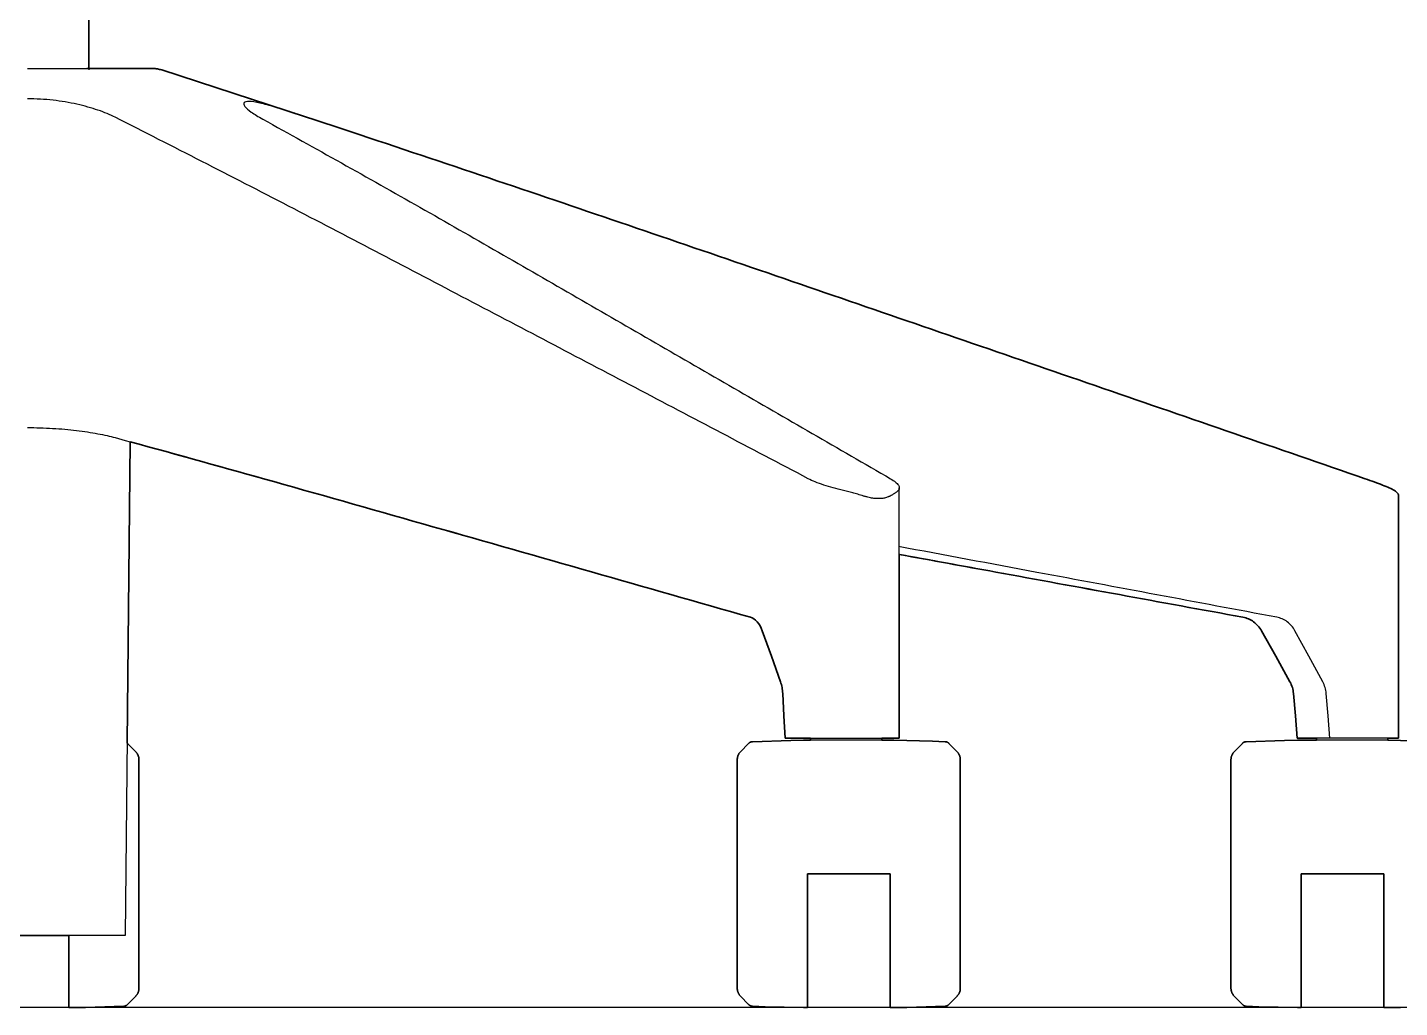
# Model space of a CAD drawing. Header units: millimetres. Extents: x 0 to 2114, y 0 to 2343.
# Drawn here: x 471.1 to 783.8, y 1303.2 to 1526.5 of the extents above; entities that cross this region are included whole.
import ezdxf

# ---------------------------------------------------------------- set-up
doc = ezdxf.new("R2010")
doc.units = ezdxf.units.MM
doc.layers.add('Blocks', color=7, linetype='Continuous')
for name, color, linetype, lineweight, true_color in [('Blocks$Inner', 7, 'Continuous', 25, 0x007f00), ('Blocks$Outline', 7, 'Continuous', 35, 0xff3f3f), ('Groud', 7, 'Continuous', 25, 0x243775)]:
    doc.layers.add(name, color=color, linetype=linetype, lineweight=lineweight, true_color=true_color)

# ---------------------------------------------------------------- blocks, each defined once
blk = doc.blocks.new('Mirra 2 Office Chair Front')
at = {"layer": 'Blocks$Inner'}
for p, q in [((485.11, 304.91), (485.11, 213.66)), ((649.54, 60.9), (649.54, 61.39)), ((665.8, 61.39), (665.8, 60.9)), ((764.83, 60.9), (764.83, 61.39)), ((781.08, 60.9), (781.09, 61.39))]:
    blk.add_line(p, q, dxfattribs=at)
for points in [[(471.12, 213.97), (472.27, 213.97), (473.41, 213.97), (474.55, 213.97), (475.69, 213.97), (476.81, 213.97), (477.93, 213.97), (479.04, 213.97), (480.13, 213.97), (481.21, 213.97), (482.28, 213.97), (483.32, 213.97), (484.35, 213.97), (485.35, 213.97), (486.34, 213.97), (487.29, 213.97), (488.23, 213.97), (489.13, 213.97), (490.01, 213.97), (490.85, 213.97), (491.67, 213.97), (492.45, 213.97), (493.2, 213.97), (493.91, 213.97), (494.58, 213.97), (495.22, 213.97), (495.82, 213.97), (496.38, 213.97), (496.9, 213.97), (497.38, 213.97), (497.82, 213.97), (498.21, 213.97), (498.56, 213.97), (498.87, 213.97), (499.13, 213.97), (499.35, 213.97), (499.52, 213.97), (499.64, 213.97), (499.73, 213.97), (499.76, 213.97), (499.98, 213.97), (500.23, 213.96), (500.49, 213.93), (500.74, 213.9), (500.99, 213.85), (501.24, 213.8), (501.48, 213.74), (501.72, 213.66), (534.47, 203.02)], [(499.76, 213.97), (499.74, 213.97), (499.67, 213.97), (499.56, 213.97), (499.4, 213.97), (499.19, 213.97), (498.94, 213.97), (498.65, 213.97), (498.31, 213.97), (497.93, 213.97), (497.5, 213.97), (497.03, 213.97), (496.53, 213.97), (495.98, 213.97), (495.39, 213.97), (494.76, 213.97), (494.09, 213.97), (493.39, 213.97), (492.65, 213.97), (491.88, 213.97), (491.08, 213.97), (490.24, 213.97), (489.37, 213.97), (488.47, 213.97), (487.55, 213.97), (486.6, 213.97), (485.62, 213.97), (484.62, 213.97)], [(494.56, 128.93), (493.37, 16.41), (471.12, 16.41), (448.87, 16.41), (447.69, 128.93)], [(643.23, 71.59), (643.51, 66.49), (643.78, 61.39), (649.04, 61.39), (669.79, 61.39), (669.79, 118.43)], [(783.57, 116.53), (783.57, 61.39), (775.93, 61.39), (767.91, 61.39), (760.47, 61.39), (760.04, 66.49), (759.61, 71.59)], [(638.56, 85.87), (640.64, 80.04), (642.72, 74.21)], [(758.81, 74.21), (755.57, 80.04), (752.32, 85.87)], [(766.29, 74.21), (763.12, 80.04), (759.94, 85.87)], [(767.91, 61.39), (767.49, 66.49), (767.07, 71.59)], [(480.53, 16.41), (480.53, 0), (481.42, 0), (484.33, 0.02), (493.1, 0.31), (493.13, 0.31), (493.18, 0.32), (493.23, 0.33), (493.28, 0.33), (493.33, 0.35), (493.38, 0.36), (493.43, 0.37), (493.47, 0.39), (493.52, 0.41), (493.57, 0.43), (493.61, 0.45), (493.66, 0.48), (493.7, 0.5), (493.74, 0.53), (493.78, 0.56), (493.82, 0.59), (493.86, 0.62), (493.9, 0.66), (493.94, 0.69), (495.81, 2.62), (495.83, 2.64), (495.9, 2.72), (495.97, 2.79), (496.03, 2.87), (496.09, 2.96), (496.15, 3.04), (496.2, 3.13), (496.25, 3.22), (496.29, 3.31), (496.33, 3.4), (496.37, 3.5), (496.4, 3.59), (496.43, 3.69), (496.46, 3.79), (496.48, 3.89), (496.5, 3.99), (496.52, 4.09), (496.53, 4.19), (496.53, 4.29), (496.53, 4.39), (496.53, 4.41), (496.53, 4.47), (496.53, 4.58), (496.53, 4.72), (496.53, 4.91), (496.53, 5.14), (496.53, 5.41), (496.53, 5.71), (496.53, 6.06), (496.53, 6.45), (496.53, 6.87), (496.53, 7.34), (496.53, 7.84), (496.53, 8.37), (496.53, 8.94), (496.53, 9.55), (496.53, 10.19), (496.53, 10.86), (496.53, 11.56), (496.53, 12.29), (496.53, 13.06), (496.53, 13.85), (496.53, 14.66), (496.53, 15.5), (496.53, 16.37), (496.53, 17.26), (496.53, 18.17), (496.53, 19.1), (496.53, 20.04), (496.53, 21.01), (496.53, 21.99), (496.53, 22.98), (496.53, 23.98), (496.53, 25), (496.53, 26.02), (496.53, 27.05), (496.53, 28.09), (496.53, 29.13), (496.53, 30.17), (496.53, 31.21), (496.53, 32.25), (496.53, 33.29), (496.53, 34.32), (496.53, 35.35), (496.53, 36.37), (496.53, 37.38), (496.53, 38.38), (496.53, 39.37), (496.53, 40.34), (496.53, 41.29), (496.53, 42.23), (496.53, 43.15), (496.53, 44.05), (496.53, 44.93), (496.53, 45.79), (496.53, 46.62), (496.53, 47.42), (496.53, 48.2), (496.53, 48.95), (496.53, 49.67), (496.53, 50.35), (496.53, 51.01), (496.53, 51.63), (496.53, 52.22), (496.53, 52.78), (496.53, 53.3), (496.53, 53.78), (496.53, 54.23), (496.53, 54.63), (496.53, 55), (496.53, 55.33), (496.53, 55.62), (496.53, 55.87), (496.53, 56.08), (496.53, 56.25), (496.53, 56.37), (496.53, 56.46), (496.53, 56.5), (496.53, 56.54), (496.53, 56.64), (496.52, 56.74), (496.51, 56.84), (496.5, 56.94), (496.48, 57.04), (496.45, 57.14), (496.43, 57.24), (496.39, 57.34), (496.36, 57.43), (496.32, 57.53), (496.28, 57.62), (496.23, 57.71), (496.18, 57.8), (496.13, 57.88), (496.07, 57.97), (496.01, 58.05), (495.95, 58.13), (495.88, 58.21), (495.81, 58.28), (493.94, 60.21), (493.91, 60.23), (493.88, 60.26), (493.83, 60.3)], [(789.85, 60.72), (781.08, 60.9), (780.19, 60.9), (761.37, 60.9), (760.49, 60.9), (757.58, 60.88), (748.81, 60.59), (748.78, 60.59), (748.73, 60.58), (748.68, 60.57), (748.63, 60.57), (748.58, 60.55), (748.53, 60.54), (748.48, 60.53), (748.43, 60.51), (748.38, 60.49), (748.34, 60.47), (748.29, 60.45), (748.25, 60.42), (748.2, 60.4), (748.16, 60.37), (748.12, 60.34), (748.08, 60.31), (748.04, 60.28), (748, 60.24), (747.97, 60.21), (746.09, 58.28), (746.07, 58.26), (746, 58.18), (745.94, 58.11), (745.87, 58.03), (745.82, 57.94), (745.76, 57.86), (745.71, 57.77), (745.66, 57.68), (745.61, 57.59), (745.57, 57.5), (745.53, 57.4), (745.5, 57.31), (745.47, 57.21), (745.44, 57.11), (745.42, 57.01), (745.4, 56.91), (745.39, 56.81), (745.38, 56.71), (745.37, 56.61), (745.37, 56.51), (745.37, 56.46), (745.37, 56.37), (745.37, 56.25), (745.37, 56.08), (745.37, 55.87), (745.37, 55.62), (745.37, 55.33), (745.37, 55), (745.37, 54.63), (745.37, 54.23), (745.37, 53.78), (745.37, 53.3), (745.37, 52.78), (745.37, 52.22), (745.37, 51.63), (745.37, 51.01), (745.37, 50.35), (745.37, 49.67), (745.37, 48.95), (745.37, 48.2), (745.37, 47.42), (745.37, 46.62), (745.37, 45.79), (745.37, 44.93), (745.37, 44.05), (745.37, 43.15), (745.37, 42.23), (745.37, 41.29), (745.37, 40.34), (745.37, 39.37), (745.37, 38.38), (745.37, 37.38), (745.37, 36.37), (745.37, 35.35), (745.37, 34.32), (745.37, 33.29), (745.37, 32.25), (745.37, 31.21), (745.37, 30.17), (745.37, 29.13), (745.37, 28.09), (745.37, 27.05), (745.37, 26.02), (745.37, 25), (745.37, 23.98), (745.37, 22.98), (745.37, 21.99), (745.37, 21.01), (745.37, 20.04), (745.37, 19.1), (745.37, 18.17), (745.37, 17.26), (745.37, 16.37), (745.37, 15.5), (745.37, 14.66), (745.37, 13.85), (745.37, 13.06), (745.37, 12.29), (745.37, 11.56), (745.37, 10.86), (745.37, 10.19), (745.37, 9.55), (745.37, 8.94), (745.37, 8.37), (745.37, 7.84), (745.37, 7.34), (745.37, 6.87), (745.37, 6.45), (745.37, 6.06), (745.37, 5.71), (745.37, 5.41), (745.37, 5.14), (745.37, 4.91), (745.37, 4.72), (745.37, 4.58), (745.37, 4.47), (745.37, 4.39), (745.37, 4.36), (745.37, 4.26), (745.38, 4.16), (745.39, 4.06), (745.41, 3.96), (745.43, 3.86), (745.45, 3.76), (745.48, 3.66), (745.51, 3.56), (745.55, 3.47), (745.58, 3.37), (745.63, 3.28), (745.67, 3.19), (745.72, 3.1), (745.78, 3.02), (745.83, 2.93), (745.89, 2.85), (745.96, 2.77), (746.02, 2.69), (746.09, 2.62), (747.97, 0.69), (747.99, 0.67), (748.03, 0.64), (748.07, 0.6), (748.11, 0.57), (748.15, 0.54), (748.19, 0.51), (748.23, 0.49), (748.28, 0.46), (748.32, 0.44), (748.37, 0.42), (748.41, 0.4), (748.46, 0.38), (748.51, 0.36), (748.56, 0.35), (748.61, 0.34), (748.66, 0.33), (748.71, 0.32), (748.76, 0.31), (748.81, 0.31), (751.72, 0.18), (760.49, 0), (761.37, 0), (761.37, 30.45), (780.19, 30.45), (780.19, 0), (781.08, 0), (783.99, 0.02)], [(632.87, 56.51), (632.87, 56.49), (632.87, 56.43), (632.87, 56.32), (632.87, 56.18), (632.87, 55.99), (632.87, 55.76), (632.87, 55.49), (632.87, 55.19), (632.87, 54.84), (632.87, 54.45), (632.87, 54.03), (632.87, 53.56), (632.87, 53.06), (632.87, 52.53), (632.87, 51.96), (632.87, 51.35), (632.87, 50.71), (632.87, 50.04), (632.87, 49.34), (632.87, 48.61), (632.87, 47.84), (632.87, 47.05), (632.87, 46.24), (632.87, 45.4), (632.87, 44.53), (632.87, 43.64), (632.87, 42.73), (632.87, 41.8), (632.87, 40.86), (632.87, 39.89), (632.87, 38.91), (632.87, 37.92), (632.87, 36.92), (632.87, 35.9), (632.87, 34.88), (632.87, 33.85), (632.87, 32.81), (632.87, 31.77), (632.87, 30.73), (632.87, 29.69), (632.87, 28.65), (632.87, 27.61), (632.87, 26.58), (632.87, 25.55), (632.87, 24.53), (632.87, 23.52), (632.87, 22.52), (632.87, 21.53), (632.87, 20.56), (632.87, 19.61), (632.87, 18.67), (632.87, 17.75), (632.87, 16.85), (632.87, 15.97), (632.87, 15.11), (632.87, 14.28), (632.87, 13.48), (632.87, 12.7), (632.87, 11.95), (632.87, 11.23), (632.87, 10.55), (632.87, 9.89), (632.87, 9.26), (632.87, 8.68), (632.87, 8.12), (632.87, 7.6), (632.87, 7.12), (632.87, 6.67), (632.87, 6.27), (632.87, 5.9), (632.87, 5.57), (632.87, 5.28), (632.87, 5.03), (632.87, 4.82), (632.87, 4.65), (632.87, 4.53), (632.87, 4.44), (632.87, 4.39)], [(745.37, 56.51), (745.37, 56.49), (745.37, 56.43), (745.37, 56.32), (745.37, 56.18), (745.37, 55.99), (745.37, 55.76), (745.37, 55.49), (745.37, 55.19), (745.37, 54.84), (745.37, 54.45), (745.37, 54.03), (745.37, 53.56), (745.37, 53.06), (745.37, 52.53), (745.37, 51.96), (745.37, 51.35), (745.37, 50.71), (745.37, 50.04), (745.37, 49.34), (745.37, 48.61), (745.37, 47.84), (745.37, 47.05), (745.37, 46.24), (745.37, 45.4), (745.37, 44.53), (745.37, 43.64), (745.37, 42.73), (745.37, 41.8), (745.37, 40.86), (745.37, 39.89), (745.37, 38.91), (745.37, 37.92), (745.37, 36.92), (745.37, 35.9), (745.37, 34.88), (745.37, 33.85), (745.37, 32.81), (745.37, 31.77), (745.37, 30.73), (745.37, 29.69), (745.37, 28.65), (745.37, 27.61), (745.37, 26.58), (745.37, 25.55), (745.37, 24.53), (745.37, 23.52), (745.37, 22.52), (745.37, 21.53), (745.37, 20.56), (745.37, 19.61), (745.37, 18.67), (745.37, 17.75), (745.37, 16.85), (745.37, 15.97), (745.37, 15.11), (745.37, 14.28), (745.37, 13.48), (745.37, 12.7), (745.37, 11.95), (745.37, 11.23), (745.37, 10.55), (745.37, 9.89), (745.37, 9.26), (745.37, 8.68), (745.37, 8.12), (745.37, 7.6), (745.37, 7.12), (745.37, 6.67), (745.37, 6.27), (745.37, 5.9), (745.37, 5.57), (745.37, 5.28), (745.37, 5.03), (745.37, 4.82), (745.37, 4.65), (745.37, 4.53), (745.37, 4.44), (745.37, 4.39)]]:
    blk.add_lwpolyline(points, dxfattribs=at)
blk.add_lwpolyline([(632.87, 4.36), (632.87, 4.26), (632.88, 4.16), (632.89, 4.06), (632.91, 3.96), (632.93, 3.86), (632.95, 3.76), (632.98, 3.66), (633.01, 3.56), (633.04, 3.47), (633.08, 3.37), (633.12, 3.28), (633.17, 3.19), (633.22, 3.1), (633.27, 3.02), (633.33, 2.93), (633.39, 2.85), (633.45, 2.77), (633.52, 2.69), (633.59, 2.62), (635.46, 0.69), (635.49, 0.67), (635.52, 0.64), (635.56, 0.6), (635.6, 0.57), (635.64, 0.54), (635.69, 0.51), (635.73, 0.49), (635.77, 0.46), (635.82, 0.44), (635.86, 0.42), (635.91, 0.4), (635.96, 0.38), (636.01, 0.36), (636.06, 0.35), (636.11, 0.34), (636.16, 0.33), (636.21, 0.32), (636.26, 0.31), (636.31, 0.31), (639.22, 0.18), (647.99, 0), (648.87, 0), (648.87, 30.45), (667.69, 30.45), (667.69, 0), (668.57, 0), (671.48, 0.02), (680.25, 0.31), (680.28, 0.31), (680.33, 0.32), (680.38, 0.33), (680.43, 0.33), (680.48, 0.35), (680.53, 0.36), (680.58, 0.37), (680.63, 0.39), (680.68, 0.41), (680.72, 0.43), (680.77, 0.45), (680.81, 0.48), (680.86, 0.5), (680.9, 0.53), (680.94, 0.56), (680.98, 0.59), (681.02, 0.62), (681.06, 0.66), (681.09, 0.69), (682.97, 2.62), (682.99, 2.64), (683.06, 2.72), (683.12, 2.79), (683.19, 2.87), (683.25, 2.96), (683.3, 3.04), (683.35, 3.13), (683.4, 3.22), (683.45, 3.31), (683.49, 3.4), (683.53, 3.5), (683.56, 3.59), (683.59, 3.69), (683.62, 3.79), (683.64, 3.89), (683.66, 3.99), (683.67, 4.09), (683.68, 4.19), (683.69, 4.29), (683.69, 4.39), (683.69, 4.41), (683.69, 4.47), (683.69, 4.58), (683.69, 4.72), (683.69, 4.91), (683.69, 5.14), (683.69, 5.41), (683.69, 5.71), (683.69, 6.06), (683.69, 6.45), (683.69, 6.87), (683.69, 7.34), (683.69, 7.84), (683.69, 8.37), (683.69, 8.94), (683.69, 9.55), (683.69, 10.19), (683.69, 10.86), (683.69, 11.56), (683.69, 12.29), (683.69, 13.06), (683.69, 13.85), (683.69, 14.66), (683.69, 15.5), (683.69, 16.37), (683.69, 17.26), (683.69, 18.17), (683.69, 19.1), (683.69, 20.04), (683.69, 21.01), (683.69, 21.99), (683.69, 22.98), (683.69, 23.98), (683.69, 25), (683.69, 26.02), (683.69, 27.05), (683.69, 28.09), (683.69, 29.13), (683.69, 30.17), (683.69, 31.21), (683.69, 32.25), (683.69, 33.29), (683.69, 34.32), (683.69, 35.35), (683.69, 36.37), (683.69, 37.38), (683.69, 38.38), (683.69, 39.37), (683.69, 40.34), (683.69, 41.29), (683.69, 42.23), (683.69, 43.15), (683.69, 44.05), (683.69, 44.93), (683.69, 45.79), (683.69, 46.62), (683.69, 47.42), (683.69, 48.2), (683.69, 48.95), (683.69, 49.67), (683.69, 50.35), (683.69, 51.01), (683.69, 51.63), (683.69, 52.22), (683.69, 52.78), (683.69, 53.3), (683.69, 53.78), (683.69, 54.23), (683.69, 54.63), (683.69, 55), (683.69, 55.33), (683.69, 55.62), (683.69, 55.87), (683.69, 56.08), (683.69, 56.25), (683.69, 56.37), (683.69, 56.46), (683.69, 56.5), (683.69, 56.54), (683.69, 56.64), (683.68, 56.74), (683.67, 56.84), (683.65, 56.94), (683.63, 57.04), (683.61, 57.14), (683.58, 57.24), (683.55, 57.34), (683.52, 57.43), (683.48, 57.53), (683.43, 57.62), (683.39, 57.71), (683.34, 57.8), (683.28, 57.88), (683.23, 57.97), (683.17, 58.05), (683.1, 58.13), (683.04, 58.21), (682.97, 58.28), (681.09, 60.21), (681.07, 60.23), (681.03, 60.26), (681, 60.3), (680.96, 60.33), (680.91, 60.36), (680.87, 60.39), (680.83, 60.41), (680.79, 60.44), (680.74, 60.46), (680.69, 60.48), (680.65, 60.5), (680.6, 60.52), (680.55, 60.54), (680.5, 60.55), (680.45, 60.56), (680.4, 60.57), (680.35, 60.58), (680.3, 60.58), (680.25, 60.59), (677.34, 60.72), (668.57, 60.9), (667.69, 60.9), (648.87, 60.9), (647.99, 60.9), (645.07, 60.88), (636.31, 60.59), (636.27, 60.59), (636.22, 60.58), (636.17, 60.57), (636.12, 60.57), (636.07, 60.55), (636.03, 60.54), (635.98, 60.53), (635.93, 60.51), (635.88, 60.49), (635.84, 60.47), (635.79, 60.45), (635.74, 60.42), (635.7, 60.4), (635.66, 60.37), (635.62, 60.34), (635.58, 60.31), (635.54, 60.28), (635.5, 60.24), (635.46, 60.21), (633.59, 58.28), (633.57, 58.26), (633.5, 58.18), (633.43, 58.11), (633.37, 58.03), (633.31, 57.94), (633.26, 57.86), (633.2, 57.77), (633.16, 57.68), (633.11, 57.59), (633.07, 57.5), (633.03, 57.4), (633, 57.31), (632.97, 57.21), (632.94, 57.11), (632.92, 57.01), (632.9, 56.91), (632.89, 56.81), (632.88, 56.71), (632.87, 56.61), (632.87, 56.51), (632.87, 56.46), (632.87, 56.37), (632.87, 56.25), (632.87, 56.08), (632.87, 55.87), (632.87, 55.62), (632.87, 55.33), (632.87, 55), (632.87, 54.63), (632.87, 54.23), (632.87, 53.78), (632.87, 53.3), (632.87, 52.78), (632.87, 52.22), (632.87, 51.63), (632.87, 51.01), (632.87, 50.35), (632.87, 49.67), (632.87, 48.95), (632.87, 48.2), (632.87, 47.42), (632.87, 46.62), (632.87, 45.79), (632.87, 44.93), (632.87, 44.05), (632.87, 43.15), (632.87, 42.23), (632.87, 41.29), (632.87, 40.34), (632.87, 39.37), (632.87, 38.38), (632.87, 37.38), (632.87, 36.37), (632.87, 35.35), (632.87, 34.32), (632.87, 33.29), (632.87, 32.25), (632.87, 31.21), (632.87, 30.17), (632.87, 29.13), (632.87, 28.09), (632.87, 27.05), (632.87, 26.02), (632.87, 25), (632.87, 23.98), (632.87, 22.98), (632.87, 21.99), (632.87, 21.01), (632.87, 20.04), (632.87, 19.1), (632.87, 18.17), (632.87, 17.26), (632.87, 16.37), (632.87, 15.5), (632.87, 14.66), (632.87, 13.85), (632.87, 13.06), (632.87, 12.29), (632.87, 11.56), (632.87, 10.86), (632.87, 10.19), (632.87, 9.55), (632.87, 8.94), (632.87, 8.37), (632.87, 7.84), (632.87, 7.34), (632.87, 6.87), (632.87, 6.45), (632.87, 6.06), (632.87, 5.71), (632.87, 5.41), (632.87, 5.14), (632.87, 4.91), (632.87, 4.72), (632.87, 4.58), (632.87, 4.47), (632.87, 4.39)], close=True, dxfattribs=at)
for points, knots in [([(491.14, 202.87), (489.99, 203.46), (488, 204.27), (484.92, 205.24), (482.42, 205.87), (479.76, 206.39), (476.03, 206.93), (473.09, 207.08), (471.12, 207.09)], [5, 5, 5, 5, 5.25, 5.375, 5.5, 5.625, 5.75, 6, 6, 6, 6]), ([(532.07, 203.8), (531.27, 204.05), (529.73, 204.54), (527.61, 205.19), (525.7, 205.73), (523.49, 206.28), (521.44, 206.6), (520.47, 206.37), (520.37, 205.88), (520.71, 205.21), (521.94, 204.09), (523.7, 203.03), (524.75, 202.44)], [-0.875, -0.875, -0.875, -0.875, -0.8125, -0.75, -0.6875, -0.625, -0.5, -0.375, -0.3125, -0.25, -0.125, 0, 0, 0, 0]), ([(669.54, 117.86), (669.45, 117.76), (669.3, 117.61), (669.03, 117.4), (668.8, 117.23), (668.55, 117.06), (668.27, 116.87), (668.01, 116.72), (667.79, 116.61), (667.62, 116.53), (667.44, 116.46), (667.19, 116.36), (666.87, 116.24), (666.45, 116.11), (666.01, 116.03), (665.54, 115.98), (665.05, 115.97), (664.54, 115.98), (664.01, 116.03), (663.47, 116.11), (662.92, 116.24), (662.45, 116.36), (662.07, 116.46), (661.79, 116.53), (661.5, 116.61), (661.12, 116.72), (660.64, 116.87), (660.05, 117.06), (659.46, 117.24), (658.87, 117.4), (658.07, 117.61), (657.47, 117.76), (657.07, 117.86)], [2, 2, 2, 2, 2.071429, 2.107143, 2.142857, 2.178571, 2.214286, 2.25, 2.267857, 2.285714, 2.303571, 2.321429, 2.357143, 2.392857, 2.428571, 2.464286, 2.5, 2.535714, 2.571429, 2.607143, 2.642857, 2.678571, 2.696429, 2.714286, 2.732143, 2.75, 2.785714, 2.821429, 2.857143, 2.892857, 2.928571, 3, 3, 3, 3]), ([(782.61, 117.86), (782.77, 117.76), (782.98, 117.61), (783.2, 117.4), (783.34, 117.24), (783.44, 117.06), (783.52, 116.87), (783.55, 116.72), (783.57, 116.61), (783.57, 116.56), (783.57, 116.53)], [165.868196, 165.868196, 165.868196, 165.868196, 165.939726, 165.9754909, 166.0112559, 166.0470209, 166.0827859, 166.1185509, 166.1364334, 166.1539103, 166.1539103, 166.1539103, 166.1539103]), ([(755.8, 88.95), (737.58, 92.36), (708.83, 97.74), (680.09, 103.11), (669.57, 105.07)], [242.9627464, 242.9627464, 242.9627464, 242.9627464, 243.2127464, 243.3571477, 243.3571477, 243.3571477, 243.3571477]), ([(748.08, 88.95), (729.32, 92.38), (703.14, 97.17), (676.97, 101.94), (669.57, 103.29)], [250.400792, 250.400792, 250.400792, 250.400792, 250.650792, 250.7494299, 250.7494299, 250.7494299, 250.7494299])]:
    blk.add_open_spline(points, degree=3, knots=knots, dxfattribs=at)
for points in [[(649.04, 120.52), (635.89, 127.44), (609.6, 141.28), (570.15, 161.99), (530.64, 182.73), (504.31, 196.2), (491.14, 202.87)], [(524.75, 202.44), (536.69, 195.83), (560.57, 182.47), (596.34, 161.83), (632.08, 141.19), (655.9, 127.4), (667.81, 120.49)], [(534.47, 203.02), (557.04, 195.53), (596.86, 182.16), (656.62, 161.62), (716.27, 141.1), (756.05, 127.38), (775.93, 120.52)], [(471.12, 132.17), (473.06, 132.16), (476.92, 132.05), (482.4, 131.55), (487.28, 130.79), (489.97, 130.2), (491.14, 129.88)], [(491.14, 129.88), (503.16, 126.57), (527.23, 119.9), (563.52, 109.58), (599.67, 99.28), (623.79, 92.4), (635.85, 88.95)], [(657.07, 117.86), (656.27, 118.03), (654.71, 118.4), (652.53, 119.05), (650.6, 119.77), (649.52, 120.26), (649.04, 120.52)], [(667.81, 120.49), (668.24, 120.24), (668.97, 119.75), (669.65, 119.04), (669.87, 118.4), (669.7, 118.03), (669.54, 117.86)], [(775.93, 120.52), (776.66, 120.26), (778.07, 119.77), (779.94, 119.05), (781.5, 118.4), (782.29, 118.03), (782.61, 117.86)], [(635.85, 88.95), (636.42, 88.79), (637.49, 88.07), (638.27, 86.69), (638.56, 85.87)], [(752.32, 85.87), (751.86, 86.69), (750.64, 88.07), (748.97, 88.79), (748.08, 88.95)], [(759.94, 85.87), (759.5, 86.69), (758.3, 88.07), (756.67, 88.79), (755.8, 88.95)], [(642.72, 74.21), (642.87, 73.8), (643.09, 72.96), (643.21, 72.05), (643.23, 71.59)], [(759.61, 71.59), (759.57, 72.05), (759.4, 72.96), (759.04, 73.8), (758.81, 74.21)], [(767.07, 71.59), (767.03, 72.05), (766.86, 72.96), (766.51, 73.8), (766.29, 74.21)]]:
    blk.add_open_spline(points, degree=3, dxfattribs=at)
at = {"layer": 'Blocks$Outline'}
for points in [[(485.11, 304.91), (485.11, 213.97)], [(485.11, 213.97), (485.35, 213.97)], [(485.35, 213.97), (486.34, 213.97)], [(486.34, 213.97), (487.29, 213.97)], [(487.29, 213.97), (488.23, 213.97)], [(488.23, 213.97), (489.13, 213.97)], [(489.13, 213.97), (490.01, 213.97)], [(490.01, 213.97), (490.85, 213.97)], [(490.85, 213.97), (491.67, 213.97)], [(491.67, 213.97), (492.45, 213.97)], [(492.45, 213.97), (493.2, 213.97)], [(493.2, 213.97), (493.91, 213.97)], [(493.91, 213.97), (494.58, 213.97)], [(494.58, 213.97), (495.22, 213.97)], [(495.22, 213.97), (495.82, 213.97)], [(495.82, 213.97), (496.38, 213.97)], [(496.38, 213.97), (496.9, 213.97)], [(496.9, 213.97), (497.38, 213.97)], [(497.38, 213.97), (497.82, 213.97)], [(497.82, 213.97), (498.21, 213.97)], [(498.21, 213.97), (498.56, 213.97)], [(498.56, 213.97), (498.87, 213.97)], [(498.87, 213.97), (499.13, 213.97)], [(499.13, 213.97), (499.35, 213.97)], [(499.35, 213.97), (499.52, 213.97)], [(499.52, 213.97), (499.64, 213.97)], [(499.64, 213.97), (499.73, 213.97)], [(499.73, 213.97), (499.76, 213.97)], [(499.76, 213.97), (499.98, 213.97)], [(499.98, 213.97), (500.23, 213.96)], [(500.23, 213.96), (500.49, 213.93)], [(500.49, 213.93), (500.74, 213.9)], [(500.74, 213.9), (500.99, 213.85)], [(500.99, 213.85), (501.24, 213.8)], [(501.24, 213.8), (501.48, 213.74)], [(501.48, 213.74), (501.72, 213.66)], [(501.72, 213.66), (534.47, 203.02)], [(494.56, 128.93), (493.84, 60.3)], [(783.57, 116.53), (783.57, 61.39)], [(669.79, 103.25), (669.79, 61.39)], [(640.64, 80.04), (638.56, 85.87)], [(755.57, 80.04), (752.32, 85.87)], [(642.72, 74.21), (640.64, 80.04)], [(758.81, 74.21), (755.57, 80.04)], [(643.51, 66.49), (643.23, 71.59)], [(760.04, 66.49), (759.61, 71.59)], [(643.78, 61.39), (643.51, 66.49)], [(760.47, 61.39), (760.04, 66.49)], [(493.84, 60.3), (493.88, 60.26)], [(493.88, 60.26), (493.91, 60.23)], [(493.91, 60.23), (493.94, 60.21)], [(493.94, 60.21), (495.81, 58.28)], [(633.59, 58.28), (635.46, 60.21)], [(635.46, 60.21), (635.5, 60.24)], [(635.5, 60.24), (635.54, 60.28)], [(635.54, 60.28), (635.58, 60.31)], [(635.58, 60.31), (635.62, 60.34)], [(635.62, 60.34), (635.66, 60.37)], [(635.66, 60.37), (635.7, 60.4)], [(635.7, 60.4), (635.74, 60.42)], [(635.74, 60.42), (635.79, 60.45)], [(635.79, 60.45), (635.84, 60.47)], [(635.84, 60.47), (635.88, 60.49)], [(635.88, 60.49), (635.93, 60.51)], [(635.93, 60.51), (635.98, 60.53)], [(635.98, 60.53), (636.03, 60.54)], [(636.03, 60.54), (636.07, 60.55)], [(636.07, 60.55), (636.12, 60.57)], [(636.12, 60.57), (636.17, 60.57)], [(636.17, 60.57), (636.22, 60.58)], [(636.22, 60.58), (636.27, 60.59)], [(636.27, 60.59), (636.31, 60.59)], [(636.31, 60.59), (645.07, 60.88)], [(649.04, 61.39), (643.78, 61.39)], [(645.07, 60.88), (647.99, 60.9)], [(647.99, 60.9), (648.87, 60.9)], [(648.87, 60.9), (649.54, 60.9)], [(649.54, 61.39), (649.04, 61.39)], [(649.54, 60.9), (649.54, 61.39)], [(669.79, 61.39), (665.8, 61.39)], [(665.8, 61.39), (665.8, 60.9)], [(665.8, 60.9), (667.69, 60.9)], [(667.69, 60.9), (668.57, 60.9)], [(668.57, 60.9), (677.34, 60.72)], [(677.34, 60.72), (680.25, 60.59)], [(680.25, 60.59), (680.3, 60.58)], [(680.3, 60.58), (680.35, 60.58)], [(680.35, 60.58), (680.4, 60.57)], [(680.4, 60.57), (680.45, 60.56)], [(680.45, 60.56), (680.5, 60.55)], [(680.5, 60.55), (680.55, 60.54)], [(680.55, 60.54), (680.6, 60.52)], [(680.6, 60.52), (680.65, 60.5)], [(680.65, 60.5), (680.69, 60.48)], [(680.69, 60.48), (680.74, 60.46)], [(680.74, 60.46), (680.79, 60.44)], [(680.79, 60.44), (680.83, 60.41)], [(680.83, 60.41), (680.87, 60.39)], [(680.87, 60.39), (680.91, 60.36)], [(680.91, 60.36), (680.96, 60.33)], [(680.96, 60.33), (681, 60.3)], [(681, 60.3), (681.03, 60.26)], [(681.03, 60.26), (681.07, 60.23)], [(681.07, 60.23), (681.09, 60.21)], [(681.09, 60.21), (682.97, 58.28)], [(746.09, 58.28), (747.97, 60.21)], [(747.97, 60.21), (748, 60.24)], [(748, 60.24), (748.04, 60.28)], [(748.04, 60.28), (748.08, 60.31)], [(748.08, 60.31), (748.12, 60.34)], [(748.12, 60.34), (748.16, 60.37)], [(748.16, 60.37), (748.2, 60.4)], [(748.2, 60.4), (748.25, 60.42)], [(748.25, 60.42), (748.29, 60.45)], [(748.29, 60.45), (748.34, 60.47)], [(748.34, 60.47), (748.38, 60.49)], [(748.38, 60.49), (748.43, 60.51)], [(748.43, 60.51), (748.48, 60.53)], [(748.48, 60.53), (748.53, 60.54)], [(748.53, 60.54), (748.58, 60.55)], [(748.58, 60.55), (748.63, 60.57)], [(748.63, 60.57), (748.68, 60.57)], [(748.68, 60.57), (748.73, 60.58)], [(748.73, 60.58), (748.78, 60.59)], [(748.78, 60.59), (748.81, 60.59)], [(748.81, 60.59), (757.58, 60.88)], [(757.58, 60.88), (760.49, 60.9)], [(764.83, 61.39), (760.47, 61.39)], [(760.49, 60.9), (761.37, 60.9)], [(761.37, 60.9), (764.83, 60.9)], [(764.83, 60.9), (764.83, 61.39)], [(783.57, 61.39), (781.09, 61.39)], [(781.09, 61.39), (781.09, 60.9)], [(781.09, 60.9), (789.85, 60.72)], [(495.81, 58.28), (495.88, 58.21)], [(495.88, 58.21), (495.95, 58.13)], [(495.95, 58.13), (496.01, 58.05)], [(496.01, 58.05), (496.07, 57.97)], [(496.07, 57.97), (496.13, 57.88)], [(496.13, 57.88), (496.18, 57.8)], [(496.18, 57.8), (496.23, 57.71)], [(496.23, 57.71), (496.28, 57.62)], [(496.28, 57.62), (496.32, 57.53)], [(496.32, 57.53), (496.36, 57.43)], [(496.36, 57.43), (496.39, 57.34)], [(496.39, 57.34), (496.43, 57.24)], [(496.43, 57.24), (496.45, 57.14)], [(496.45, 57.14), (496.48, 57.04)], [(496.48, 57.04), (496.5, 56.94)], [(496.5, 56.94), (496.51, 56.84)], [(496.51, 56.84), (496.52, 56.74)], [(496.52, 56.74), (496.53, 56.64)], [(496.53, 56.64), (496.53, 56.54)], [(496.53, 56.54), (496.53, 56.5)], [(496.53, 56.5), (496.53, 56.46)], [(496.53, 56.46), (496.53, 56.37)], [(496.53, 56.37), (496.53, 56.25)], [(632.87, 56.61), (632.88, 56.71)], [(632.87, 56.51), (632.87, 56.61)], [(632.87, 56.49), (632.87, 56.51)], [(632.87, 56.43), (632.87, 56.49)], [(632.87, 56.32), (632.87, 56.43)], [(632.87, 56.18), (632.87, 56.32)], [(632.88, 56.71), (632.89, 56.81)], [(632.89, 56.81), (632.9, 56.91)], [(632.9, 56.91), (632.92, 57.01)], [(632.92, 57.01), (632.94, 57.11)], [(632.94, 57.11), (632.97, 57.21)], [(632.97, 57.21), (633, 57.31)], [(633, 57.31), (633.03, 57.4)], [(633.03, 57.4), (633.07, 57.5)], [(633.07, 57.5), (633.11, 57.59)], [(633.11, 57.59), (633.16, 57.68)], [(633.16, 57.68), (633.2, 57.77)], [(633.2, 57.77), (633.26, 57.86)], [(633.26, 57.86), (633.31, 57.94)], [(633.31, 57.94), (633.37, 58.03)], [(633.37, 58.03), (633.43, 58.11)], [(633.43, 58.11), (633.5, 58.18)], [(633.5, 58.18), (633.57, 58.26)], [(633.57, 58.26), (633.59, 58.28)], [(682.97, 58.28), (683.04, 58.21)], [(683.04, 58.21), (683.1, 58.13)], [(683.1, 58.13), (683.17, 58.05)], [(683.17, 58.05), (683.23, 57.97)], [(683.23, 57.97), (683.28, 57.88)], [(683.28, 57.88), (683.34, 57.8)], [(683.34, 57.8), (683.39, 57.71)], [(683.39, 57.71), (683.43, 57.62)], [(683.43, 57.62), (683.48, 57.53)], [(683.48, 57.53), (683.52, 57.43)], [(683.52, 57.43), (683.55, 57.34)], [(683.55, 57.34), (683.58, 57.24)], [(683.58, 57.24), (683.61, 57.14)], [(683.61, 57.14), (683.63, 57.04)], [(683.63, 57.04), (683.65, 56.94)], [(683.65, 56.94), (683.67, 56.84)], [(683.67, 56.84), (683.68, 56.74)], [(683.68, 56.74), (683.69, 56.64)], [(683.69, 56.64), (683.69, 56.54)], [(683.69, 56.54), (683.69, 56.5)], [(683.69, 56.5), (683.69, 56.46)], [(683.69, 56.46), (683.69, 56.37)], [(683.69, 56.37), (683.69, 56.25)], [(745.37, 56.61), (745.38, 56.71)], [(745.37, 56.51), (745.37, 56.61)], [(745.37, 56.49), (745.37, 56.51)], [(745.37, 56.43), (745.37, 56.49)], [(745.37, 56.32), (745.37, 56.43)], [(745.37, 56.18), (745.37, 56.32)], [(745.38, 56.71), (745.39, 56.81)], [(745.39, 56.81), (745.4, 56.91)], [(745.4, 56.91), (745.42, 57.01)], [(745.42, 57.01), (745.44, 57.11)], [(745.44, 57.11), (745.47, 57.21)], [(745.47, 57.21), (745.5, 57.31)], [(745.5, 57.31), (745.53, 57.4)], [(745.53, 57.4), (745.57, 57.5)], [(745.57, 57.5), (745.61, 57.59)], [(745.61, 57.59), (745.66, 57.68)], [(745.66, 57.68), (745.71, 57.77)], [(745.71, 57.77), (745.76, 57.86)], [(745.76, 57.86), (745.82, 57.94)], [(745.82, 57.94), (745.87, 58.03)], [(745.87, 58.03), (745.94, 58.11)], [(745.94, 58.11), (746, 58.18)], [(746, 58.18), (746.07, 58.26)], [(746.07, 58.26), (746.09, 58.28)], [(496.53, 56.25), (496.53, 56.08)], [(496.53, 56.08), (496.53, 55.87)], [(496.53, 55.87), (496.53, 55.62)], [(496.53, 55.62), (496.53, 55.33)], [(496.53, 55.33), (496.53, 55)], [(496.53, 55), (496.53, 54.63)], [(496.53, 54.63), (496.53, 54.23)], [(496.53, 54.23), (496.53, 53.78)], [(496.53, 53.78), (496.53, 53.3)], [(496.53, 53.3), (496.53, 52.78)], [(632.87, 55.99), (632.87, 56.18)], [(632.87, 55.76), (632.87, 55.99)], [(632.87, 55.49), (632.87, 55.76)], [(632.87, 55.19), (632.87, 55.49)], [(632.87, 54.84), (632.87, 55.19)], [(632.87, 54.45), (632.87, 54.84)], [(632.87, 54.03), (632.87, 54.45)], [(632.87, 53.56), (632.87, 54.03)], [(632.87, 53.06), (632.87, 53.56)], [(683.69, 56.25), (683.69, 56.08)], [(683.69, 56.08), (683.69, 55.87)], [(683.69, 55.87), (683.69, 55.62)], [(683.69, 55.62), (683.69, 55.33)], [(683.69, 55.33), (683.69, 55)], [(683.69, 55), (683.69, 54.63)], [(683.69, 54.63), (683.69, 54.23)], [(683.69, 54.23), (683.69, 53.78)], [(683.69, 53.78), (683.69, 53.3)], [(683.69, 53.3), (683.69, 52.78)], [(745.37, 55.99), (745.37, 56.18)], [(745.37, 55.76), (745.37, 55.99)], [(745.37, 55.49), (745.37, 55.76)], [(745.37, 55.19), (745.37, 55.49)], [(745.37, 54.84), (745.37, 55.19)], [(745.37, 54.45), (745.37, 54.84)], [(745.37, 54.03), (745.37, 54.45)], [(745.37, 53.56), (745.37, 54.03)], [(745.37, 53.06), (745.37, 53.56)], [(496.53, 52.78), (496.53, 52.22)], [(496.53, 52.22), (496.53, 51.63)], [(496.53, 51.63), (496.53, 51.01)], [(496.53, 51.01), (496.53, 50.35)], [(496.53, 50.35), (496.53, 49.67)], [(632.87, 52.53), (632.87, 53.06)], [(632.87, 51.96), (632.87, 52.53)], [(632.87, 51.35), (632.87, 51.96)], [(632.87, 50.71), (632.87, 51.35)], [(632.87, 50.04), (632.87, 50.71)], [(632.87, 49.34), (632.87, 50.04)], [(683.69, 52.78), (683.69, 52.22)], [(683.69, 52.22), (683.69, 51.63)], [(683.69, 51.63), (683.69, 51.01)], [(683.69, 51.01), (683.69, 50.35)], [(683.69, 50.35), (683.69, 49.67)], [(745.37, 52.53), (745.37, 53.06)], [(745.37, 51.96), (745.37, 52.53)], [(745.37, 51.35), (745.37, 51.96)], [(745.37, 50.71), (745.37, 51.35)], [(745.37, 50.04), (745.37, 50.71)], [(745.37, 49.34), (745.37, 50.04)], [(496.53, 49.67), (496.53, 48.95)], [(496.53, 48.95), (496.53, 48.2)], [(496.53, 48.2), (496.53, 47.42)], [(496.53, 47.42), (496.53, 46.62)], [(632.87, 48.61), (632.87, 49.34)], [(632.87, 47.84), (632.87, 48.61)], [(632.87, 47.05), (632.87, 47.84)], [(632.87, 46.24), (632.87, 47.05)], [(683.69, 49.67), (683.69, 48.95)], [(683.69, 48.95), (683.69, 48.2)], [(683.69, 48.2), (683.69, 47.42)], [(683.69, 47.42), (683.69, 46.62)], [(745.37, 48.61), (745.37, 49.34)], [(745.37, 47.84), (745.37, 48.61)], [(745.37, 47.05), (745.37, 47.84)], [(745.37, 46.24), (745.37, 47.05)], [(496.53, 46.62), (496.53, 45.79)], [(496.53, 45.79), (496.53, 44.93)], [(496.53, 44.93), (496.53, 44.05)], [(496.53, 44.05), (496.53, 43.15)], [(632.87, 45.4), (632.87, 46.24)], [(632.87, 44.53), (632.87, 45.4)], [(632.87, 43.64), (632.87, 44.53)], [(683.69, 46.62), (683.69, 45.79)], [(683.69, 45.79), (683.69, 44.93)], [(683.69, 44.93), (683.69, 44.05)], [(683.69, 44.05), (683.69, 43.15)], [(745.37, 45.4), (745.37, 46.24)], [(745.37, 44.53), (745.37, 45.4)], [(745.37, 43.64), (745.37, 44.53)], [(496.53, 43.15), (496.53, 42.23)], [(496.53, 42.23), (496.53, 41.29)], [(496.53, 41.29), (496.53, 40.34)], [(632.87, 42.73), (632.87, 43.64)], [(632.87, 41.8), (632.87, 42.73)], [(632.87, 40.86), (632.87, 41.8)], [(632.87, 39.89), (632.87, 40.86)], [(683.69, 43.15), (683.69, 42.23)], [(683.69, 42.23), (683.69, 41.29)], [(683.69, 41.29), (683.69, 40.34)], [(745.37, 42.73), (745.37, 43.64)], [(745.37, 41.8), (745.37, 42.73)], [(745.37, 40.86), (745.37, 41.8)], [(745.37, 39.89), (745.37, 40.86)], [(496.53, 40.34), (496.53, 39.37)], [(496.53, 39.37), (496.53, 38.38)], [(496.53, 38.38), (496.53, 37.38)], [(632.87, 38.91), (632.87, 39.89)], [(632.87, 37.92), (632.87, 38.91)], [(632.87, 36.92), (632.87, 37.92)], [(683.69, 40.34), (683.69, 39.37)], [(683.69, 39.37), (683.69, 38.38)], [(683.69, 38.38), (683.69, 37.38)], [(745.37, 38.91), (745.37, 39.89)], [(745.37, 37.92), (745.37, 38.91)], [(745.37, 36.92), (745.37, 37.92)], [(496.53, 37.38), (496.53, 36.37)], [(496.53, 36.37), (496.53, 35.35)], [(496.53, 35.35), (496.53, 34.32)], [(632.87, 35.9), (632.87, 36.92)], [(632.87, 34.88), (632.87, 35.9)], [(632.87, 33.85), (632.87, 34.88)], [(683.69, 37.38), (683.69, 36.37)], [(683.69, 36.37), (683.69, 35.35)], [(683.69, 35.35), (683.69, 34.32)], [(745.37, 35.9), (745.37, 36.92)], [(745.37, 34.88), (745.37, 35.9)], [(745.37, 33.85), (745.37, 34.88)], [(496.53, 34.32), (496.53, 33.29)], [(496.53, 33.29), (496.53, 32.25)], [(496.53, 32.25), (496.53, 31.21)], [(632.87, 32.81), (632.87, 33.85)], [(632.87, 31.77), (632.87, 32.81)], [(632.87, 30.73), (632.87, 31.77)], [(683.69, 34.32), (683.69, 33.29)], [(683.69, 33.29), (683.69, 32.25)], [(683.69, 32.25), (683.69, 31.21)], [(745.37, 32.81), (745.37, 33.85)], [(745.37, 31.77), (745.37, 32.81)], [(745.37, 30.73), (745.37, 31.77)], [(496.53, 31.21), (496.53, 30.17)], [(496.53, 30.17), (496.53, 29.13)], [(496.53, 29.13), (496.53, 28.09)], [(632.87, 29.69), (632.87, 30.73)], [(632.87, 28.65), (632.87, 29.69)], [(632.87, 27.61), (632.87, 28.65)], [(667.69, 30.45), (648.87, 30.45)], [(648.87, 30.45), (648.87, 0)], [(667.69, 0), (667.69, 30.45)], [(683.69, 31.21), (683.69, 30.17)], [(683.69, 30.17), (683.69, 29.13)], [(683.69, 29.13), (683.69, 28.09)], [(745.37, 29.69), (745.37, 30.73)], [(745.37, 28.65), (745.37, 29.69)], [(745.37, 27.61), (745.37, 28.65)], [(780.19, 30.45), (761.37, 30.45)], [(761.37, 30.45), (761.37, 0)], [(780.19, 0), (780.19, 30.45)], [(496.53, 28.09), (496.53, 27.05)], [(496.53, 27.05), (496.53, 26.02)], [(496.53, 26.02), (496.53, 25)], [(632.87, 26.58), (632.87, 27.61)], [(632.87, 25.55), (632.87, 26.58)], [(632.87, 24.53), (632.87, 25.55)], [(683.69, 28.09), (683.69, 27.05)], [(683.69, 27.05), (683.69, 26.02)], [(683.69, 26.02), (683.69, 25)], [(745.37, 26.58), (745.37, 27.61)], [(745.37, 25.55), (745.37, 26.58)], [(745.37, 24.53), (745.37, 25.55)], [(496.53, 25), (496.53, 23.98)], [(496.53, 23.98), (496.53, 22.98)], [(496.53, 22.98), (496.53, 21.99)], [(496.53, 21.99), (496.53, 21.01)], [(632.87, 23.52), (632.87, 24.53)], [(632.87, 22.52), (632.87, 23.52)], [(632.87, 21.53), (632.87, 22.52)], [(683.69, 25), (683.69, 23.98)], [(683.69, 23.98), (683.69, 22.98)], [(683.69, 22.98), (683.69, 21.99)], [(683.69, 21.99), (683.69, 21.01)], [(745.37, 23.52), (745.37, 24.53)], [(745.37, 22.52), (745.37, 23.52)], [(745.37, 21.53), (745.37, 22.52)], [(496.53, 21.01), (496.53, 20.04)], [(496.53, 20.04), (496.53, 19.1)], [(496.53, 19.1), (496.53, 18.17)], [(632.87, 20.56), (632.87, 21.53)], [(632.87, 19.61), (632.87, 20.56)], [(632.87, 18.67), (632.87, 19.61)], [(683.69, 21.01), (683.69, 20.04)], [(683.69, 20.04), (683.69, 19.1)], [(683.69, 19.1), (683.69, 18.17)], [(745.37, 20.56), (745.37, 21.53)], [(745.37, 19.61), (745.37, 20.56)], [(745.37, 18.67), (745.37, 19.61)], [(471.12, 16.41), (461.71, 16.41)], [(480.53, 16.41), (471.12, 16.41)], [(480.53, 0), (480.53, 16.41)], [(496.53, 18.17), (496.53, 17.26)], [(496.53, 17.26), (496.53, 16.37)], [(496.53, 16.37), (496.53, 15.5)], [(632.87, 17.75), (632.87, 18.67)], [(632.87, 16.85), (632.87, 17.75)], [(632.87, 15.97), (632.87, 16.85)], [(632.87, 15.11), (632.87, 15.97)], [(683.69, 18.17), (683.69, 17.26)], [(683.69, 17.26), (683.69, 16.37)], [(683.69, 16.37), (683.69, 15.5)], [(745.37, 17.75), (745.37, 18.67)], [(745.37, 16.85), (745.37, 17.75)], [(745.37, 15.97), (745.37, 16.85)], [(745.37, 15.11), (745.37, 15.97)], [(496.53, 15.5), (496.53, 14.66)], [(496.53, 14.66), (496.53, 13.85)], [(496.53, 13.85), (496.53, 13.06)], [(496.53, 13.06), (496.53, 12.29)], [(632.87, 14.28), (632.87, 15.11)], [(632.87, 13.48), (632.87, 14.28)], [(632.87, 12.7), (632.87, 13.48)], [(632.87, 11.95), (632.87, 12.7)], [(683.69, 15.5), (683.69, 14.66)], [(683.69, 14.66), (683.69, 13.85)], [(683.69, 13.85), (683.69, 13.06)], [(683.69, 13.06), (683.69, 12.29)], [(745.37, 14.28), (745.37, 15.11)], [(745.37, 13.48), (745.37, 14.28)], [(745.37, 12.7), (745.37, 13.48)], [(745.37, 11.95), (745.37, 12.7)], [(496.53, 12.29), (496.53, 11.56)], [(496.53, 11.56), (496.53, 10.86)], [(496.53, 10.86), (496.53, 10.19)], [(496.53, 10.19), (496.53, 9.55)], [(496.53, 9.55), (496.53, 8.94)], [(632.87, 11.23), (632.87, 11.95)], [(632.87, 10.55), (632.87, 11.23)], [(632.87, 9.89), (632.87, 10.55)], [(632.87, 9.26), (632.87, 9.89)], [(683.69, 12.29), (683.69, 11.56)], [(683.69, 11.56), (683.69, 10.86)], [(683.69, 10.86), (683.69, 10.19)], [(683.69, 10.19), (683.69, 9.55)], [(683.69, 9.55), (683.69, 8.94)], [(745.37, 11.23), (745.37, 11.95)], [(745.37, 10.55), (745.37, 11.23)], [(745.37, 9.89), (745.37, 10.55)], [(745.37, 9.26), (745.37, 9.89)], [(496.53, 8.94), (496.53, 8.37)], [(496.53, 8.37), (496.53, 7.84)], [(496.53, 7.84), (496.53, 7.34)], [(496.53, 7.34), (496.53, 6.87)], [(496.53, 6.87), (496.53, 6.45)], [(496.53, 6.45), (496.53, 6.06)], [(632.87, 8.68), (632.87, 9.26)], [(632.87, 8.12), (632.87, 8.68)], [(632.87, 7.6), (632.87, 8.12)], [(632.87, 7.12), (632.87, 7.6)], [(632.87, 6.67), (632.87, 7.12)], [(632.87, 6.27), (632.87, 6.67)], [(632.87, 5.9), (632.87, 6.27)], [(683.69, 8.94), (683.69, 8.37)], [(683.69, 8.37), (683.69, 7.84)], [(683.69, 7.84), (683.69, 7.34)], [(683.69, 7.34), (683.69, 6.87)], [(683.69, 6.87), (683.69, 6.45)], [(683.69, 6.45), (683.69, 6.06)], [(745.37, 8.68), (745.37, 9.26)], [(745.37, 8.12), (745.37, 8.68)], [(745.37, 7.6), (745.37, 8.12)], [(745.37, 7.12), (745.37, 7.6)], [(745.37, 6.67), (745.37, 7.12)], [(745.37, 6.27), (745.37, 6.67)], [(745.37, 5.9), (745.37, 6.27)], [(496.2, 3.13), (496.15, 3.04)], [(496.25, 3.22), (496.2, 3.13)], [(496.29, 3.31), (496.25, 3.22)], [(496.33, 3.4), (496.29, 3.31)], [(496.37, 3.5), (496.33, 3.4)], [(496.4, 3.59), (496.37, 3.5)], [(496.43, 3.69), (496.4, 3.59)], [(496.46, 3.79), (496.43, 3.69)], [(496.48, 3.89), (496.46, 3.79)], [(496.5, 3.99), (496.48, 3.89)], [(496.52, 4.09), (496.5, 3.99)], [(496.53, 4.19), (496.52, 4.09)], [(496.53, 6.06), (496.53, 5.71)], [(496.53, 5.71), (496.53, 5.41)], [(496.53, 5.41), (496.53, 5.14)], [(496.53, 5.14), (496.53, 4.91)], [(496.53, 4.91), (496.53, 4.72)], [(496.53, 4.72), (496.53, 4.58)], [(496.53, 4.58), (496.53, 4.47)], [(496.53, 4.47), (496.53, 4.41)], [(496.53, 4.41), (496.53, 4.39)], [(496.53, 4.39), (496.53, 4.29)], [(496.53, 4.29), (496.53, 4.19)], [(632.87, 5.57), (632.87, 5.9)], [(632.87, 5.28), (632.87, 5.57)], [(632.87, 5.03), (632.87, 5.28)], [(632.87, 4.82), (632.87, 5.03)], [(632.87, 4.65), (632.87, 4.82)], [(632.87, 4.53), (632.87, 4.65)], [(632.87, 4.44), (632.87, 4.53)], [(632.87, 4.39), (632.87, 4.44)], [(632.87, 4.36), (632.87, 4.39)], [(632.87, 4.26), (632.87, 4.36)], [(632.88, 4.16), (632.87, 4.26)], [(632.89, 4.06), (632.88, 4.16)], [(632.91, 3.96), (632.89, 4.06)], [(632.93, 3.86), (632.91, 3.96)], [(632.95, 3.76), (632.93, 3.86)], [(632.98, 3.66), (632.95, 3.76)], [(633.01, 3.56), (632.98, 3.66)], [(633.04, 3.47), (633.01, 3.56)], [(633.08, 3.37), (633.04, 3.47)], [(633.12, 3.28), (633.08, 3.37)], [(633.17, 3.19), (633.12, 3.28)], [(633.22, 3.1), (633.17, 3.19)], [(683.35, 3.13), (683.3, 3.04)], [(683.4, 3.22), (683.35, 3.13)], [(683.45, 3.31), (683.4, 3.22)], [(683.49, 3.4), (683.45, 3.31)], [(683.53, 3.5), (683.49, 3.4)], [(683.56, 3.59), (683.53, 3.5)], [(683.59, 3.69), (683.56, 3.59)], [(683.62, 3.79), (683.59, 3.69)], [(683.64, 3.89), (683.62, 3.79)], [(683.66, 3.99), (683.64, 3.89)], [(683.67, 4.09), (683.66, 3.99)], [(683.68, 4.19), (683.67, 4.09)], [(683.69, 4.29), (683.68, 4.19)], [(683.69, 6.06), (683.69, 5.71)], [(683.69, 5.71), (683.69, 5.41)], [(683.69, 5.41), (683.69, 5.14)], [(683.69, 5.14), (683.69, 4.91)], [(683.69, 4.91), (683.69, 4.72)], [(683.69, 4.72), (683.69, 4.58)], [(683.69, 4.58), (683.69, 4.47)], [(683.69, 4.47), (683.69, 4.41)], [(683.69, 4.41), (683.69, 4.39)], [(683.69, 4.39), (683.69, 4.29)], [(745.37, 5.57), (745.37, 5.9)], [(745.37, 5.28), (745.37, 5.57)], [(745.37, 5.03), (745.37, 5.28)], [(745.37, 4.82), (745.37, 5.03)], [(745.37, 4.65), (745.37, 4.82)], [(745.37, 4.53), (745.37, 4.65)], [(745.37, 4.44), (745.37, 4.53)], [(745.37, 4.39), (745.37, 4.44)], [(745.37, 4.36), (745.37, 4.39)], [(745.37, 4.26), (745.37, 4.36)], [(745.38, 4.16), (745.37, 4.26)], [(745.39, 4.06), (745.38, 4.16)], [(745.41, 3.96), (745.39, 4.06)], [(745.43, 3.86), (745.41, 3.96)], [(745.45, 3.76), (745.43, 3.86)], [(745.48, 3.66), (745.45, 3.76)], [(745.51, 3.56), (745.48, 3.66)], [(745.55, 3.47), (745.51, 3.56)], [(745.58, 3.37), (745.55, 3.47)], [(745.63, 3.28), (745.58, 3.37)], [(745.67, 3.19), (745.63, 3.28)], [(745.72, 3.1), (745.67, 3.19)], [(481.42, 0), (480.53, 0)], [(484.33, 0.02), (481.42, 0)], [(493.1, 0.31), (484.33, 0.02)], [(493.13, 0.31), (493.1, 0.31)], [(493.18, 0.32), (493.13, 0.31)], [(493.23, 0.33), (493.18, 0.32)], [(493.28, 0.33), (493.23, 0.33)], [(493.33, 0.35), (493.28, 0.33)], [(493.38, 0.36), (493.33, 0.35)], [(493.43, 0.37), (493.38, 0.36)], [(493.47, 0.39), (493.43, 0.37)], [(493.52, 0.41), (493.47, 0.39)], [(493.57, 0.43), (493.52, 0.41)], [(493.61, 0.45), (493.57, 0.43)], [(493.66, 0.48), (493.61, 0.45)], [(493.7, 0.5), (493.66, 0.48)], [(493.74, 0.53), (493.7, 0.5)], [(493.78, 0.56), (493.74, 0.53)], [(493.82, 0.59), (493.78, 0.56)], [(493.86, 0.62), (493.82, 0.59)], [(493.9, 0.66), (493.86, 0.62)], [(493.94, 0.69), (493.9, 0.66)], [(495.81, 2.62), (493.94, 0.69)], [(495.83, 2.64), (495.81, 2.62)], [(495.9, 2.72), (495.83, 2.64)], [(495.97, 2.79), (495.9, 2.72)], [(496.03, 2.87), (495.97, 2.79)], [(496.09, 2.96), (496.03, 2.87)], [(496.15, 3.04), (496.09, 2.96)], [(633.27, 3.02), (633.22, 3.1)], [(633.33, 2.93), (633.27, 3.02)], [(633.39, 2.85), (633.33, 2.93)], [(633.45, 2.77), (633.39, 2.85)], [(633.52, 2.69), (633.45, 2.77)], [(633.59, 2.62), (633.52, 2.69)], [(635.46, 0.69), (633.59, 2.62)], [(635.49, 0.67), (635.46, 0.69)], [(635.52, 0.64), (635.49, 0.67)], [(635.56, 0.6), (635.52, 0.64)], [(635.6, 0.57), (635.56, 0.6)], [(635.64, 0.54), (635.6, 0.57)], [(635.69, 0.51), (635.64, 0.54)], [(635.73, 0.49), (635.69, 0.51)], [(635.77, 0.46), (635.73, 0.49)], [(635.82, 0.44), (635.77, 0.46)], [(635.86, 0.42), (635.82, 0.44)], [(635.91, 0.4), (635.86, 0.42)], [(635.96, 0.38), (635.91, 0.4)], [(636.01, 0.36), (635.96, 0.38)], [(636.06, 0.35), (636.01, 0.36)], [(636.11, 0.34), (636.06, 0.35)], [(636.16, 0.33), (636.11, 0.34)], [(636.21, 0.32), (636.16, 0.33)], [(636.26, 0.31), (636.21, 0.32)], [(636.31, 0.31), (636.26, 0.31)], [(639.22, 0.18), (636.31, 0.31)], [(647.99, 0), (639.22, 0.18)], [(648.87, 0), (647.99, 0)], [(668.57, 0), (667.69, 0)], [(671.48, 0.02), (668.57, 0)], [(680.25, 0.31), (671.48, 0.02)], [(680.28, 0.31), (680.25, 0.31)], [(680.33, 0.32), (680.28, 0.31)], [(680.38, 0.33), (680.33, 0.32)], [(680.43, 0.33), (680.38, 0.33)], [(680.48, 0.35), (680.43, 0.33)], [(680.53, 0.36), (680.48, 0.35)], [(680.58, 0.37), (680.53, 0.36)], [(680.63, 0.39), (680.58, 0.37)], [(680.68, 0.41), (680.63, 0.39)], [(680.72, 0.43), (680.68, 0.41)], [(680.77, 0.45), (680.72, 0.43)], [(680.81, 0.48), (680.77, 0.45)], [(680.86, 0.5), (680.81, 0.48)], [(680.9, 0.53), (680.86, 0.5)], [(680.94, 0.56), (680.9, 0.53)], [(680.98, 0.59), (680.94, 0.56)], [(681.02, 0.62), (680.98, 0.59)], [(681.06, 0.66), (681.02, 0.62)], [(681.09, 0.69), (681.06, 0.66)], [(682.97, 2.62), (681.09, 0.69)], [(682.99, 2.64), (682.97, 2.62)], [(683.06, 2.72), (682.99, 2.64)], [(683.12, 2.79), (683.06, 2.72)], [(683.19, 2.87), (683.12, 2.79)], [(683.25, 2.96), (683.19, 2.87)], [(683.3, 3.04), (683.25, 2.96)], [(745.78, 3.02), (745.72, 3.1)], [(745.83, 2.93), (745.78, 3.02)], [(745.89, 2.85), (745.83, 2.93)], [(745.96, 2.77), (745.89, 2.85)], [(746.02, 2.69), (745.96, 2.77)], [(746.09, 2.62), (746.02, 2.69)], [(747.97, 0.69), (746.09, 2.62)], [(747.99, 0.67), (747.97, 0.69)], [(748.03, 0.64), (747.99, 0.67)], [(748.07, 0.6), (748.03, 0.64)], [(748.11, 0.57), (748.07, 0.6)], [(748.15, 0.54), (748.11, 0.57)], [(748.19, 0.51), (748.15, 0.54)], [(748.23, 0.49), (748.19, 0.51)], [(748.28, 0.46), (748.23, 0.49)], [(748.32, 0.44), (748.28, 0.46)], [(748.37, 0.42), (748.32, 0.44)], [(748.41, 0.4), (748.37, 0.42)], [(748.46, 0.38), (748.41, 0.4)], [(748.51, 0.36), (748.46, 0.38)], [(748.56, 0.35), (748.51, 0.36)], [(748.61, 0.34), (748.56, 0.35)], [(748.66, 0.33), (748.61, 0.34)], [(748.71, 0.32), (748.66, 0.33)], [(748.76, 0.31), (748.71, 0.32)], [(748.81, 0.31), (748.76, 0.31)], [(751.72, 0.18), (748.81, 0.31)], [(760.49, 0), (751.72, 0.18)], [(761.37, 0), (760.49, 0)], [(781.08, 0), (780.19, 0)], [(783.99, 0.02), (781.08, 0)]]:
    blk.add_lwpolyline(points, dxfattribs=at)
for points in [[(534.47, 203.02), (557.04, 195.53), (596.86, 182.16), (656.62, 161.62), (716.27, 141.1), (756.05, 127.38), (775.93, 120.52)], [(775.93, 120.52), (776.66, 120.26), (778.07, 119.77), (779.94, 119.05), (781.5, 118.4), (782.29, 118.03), (782.61, 117.86)], [(638.56, 85.87), (638.27, 86.69), (637.49, 88.07), (636.42, 88.79), (635.85, 88.95)], [(752.32, 85.87), (751.86, 86.69), (750.64, 88.07), (748.97, 88.79), (748.08, 88.95)], [(643.23, 71.59), (643.21, 72.05), (643.09, 72.96), (642.87, 73.8), (642.72, 74.21)], [(759.61, 71.59), (759.57, 72.05), (759.4, 72.96), (759.04, 73.8), (758.81, 74.21)]]:
    blk.add_open_spline(points, degree=3, dxfattribs=at)
for points, knots in [([(635.85, 88.95), (623.79, 92.4), (599.67, 99.28), (563.52, 109.58), (528.38, 119.58), (505.44, 125.94), (494.56, 128.93)], [-36.0124424, -36.0124424, -36.0124424, -36.0124424, -35.7624424, -35.5124424, -35.2624424, -35.0361433, -35.0361433, -35.0361433, -35.0361433]), ([(782.61, 117.86), (782.77, 117.76), (782.98, 117.61), (783.2, 117.4), (783.34, 117.24), (783.44, 117.06), (783.52, 116.87), (783.55, 116.72), (783.57, 116.61), (783.57, 116.56), (783.57, 116.53)], [2, 2, 2, 2, 2.07153, 2.107295, 2.14306, 2.178825, 2.2145899, 2.2503549, 2.2682374, 2.2857143, 2.2857143, 2.2857143, 2.2857143]), ([(748.08, 88.95), (729.32, 92.38), (703.21, 97.15), (677.12, 101.91), (669.79, 103.25)], [86.5325961, 86.5325961, 86.5325961, 86.5325961, 86.7825961, 86.8802324, 86.8802324, 86.8802324, 86.8802324])]:
    blk.add_open_spline(points, degree=3, knots=knots, dxfattribs=at)

msp = doc.modelspace()

# ---------------------------------------------------------------- linework, layer by layer
at = {"layer": 'Groud'}
msp.add_lwpolyline([(942.25, 1303.19), (0, 1303.19)], dxfattribs=at)

# ---------------------------------------------------------------- block references
at = {"layer": 'Blocks'}
msp.add_blockref('Mirra 2 Office Chair Front', (0, 1303.19), dxfattribs=at)

doc.saveas('drawing.dxf')
